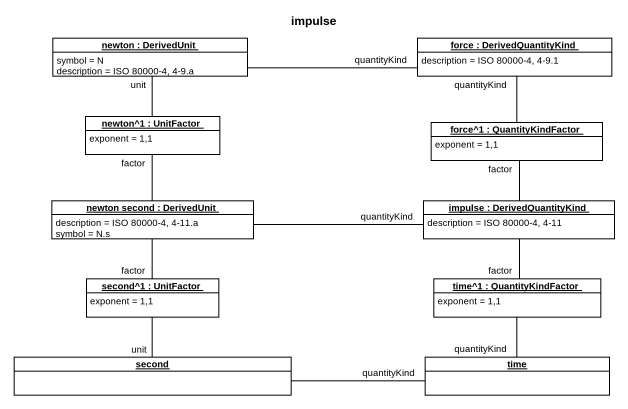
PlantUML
@startuml
title impulse
hide circle
hide empty members
object "newton : DerivedUnit" as newton #FFFFFF {
  symbol = N
  description = ISO 80000-4, 4-9.a
}
object "force : DerivedQuantityKind" as force #FFFFFF {
  description = ISO 80000-4, 4-9.1
}
object "newton^1 : UnitFactor" as newton_1 #FFFFFF {
  exponent = 1,1
}
object "force^1 : QuantityKindFactor" as force_1 #FFFFFF {
  exponent = 1,1
}
object "newton second : DerivedUnit" as newton_second #FFFFFF {
  description = ISO 80000-4, 4-11.a
  symbol = N.s
}
object "impulse : DerivedQuantityKind" as impulse #FFFFFF {
  description = ISO 80000-4, 4-11
}
object "second^1 : UnitFactor" as second_1 #FFFFFF {
  exponent = 1,1
}
object "time^1 : QuantityKindFactor" as time_1 #FFFFFF {
  exponent = 1,1
}
object second #FFFFFF
object time #FFFFFF
newton -right- force : quantityKind
newton -- newton_1 : unit
force -- force_1 : quantityKind
newton_1 -- newton_second : factor
force_1 -- impulse : factor
newton_second -right- impulse : quantityKind
second_1 -up- newton_second : factor
time_1 -up- impulse : factor
second -up- second_1 : unit
second -right- time : quantityKind
time -up- time_1 : quantityKind
@enduml
